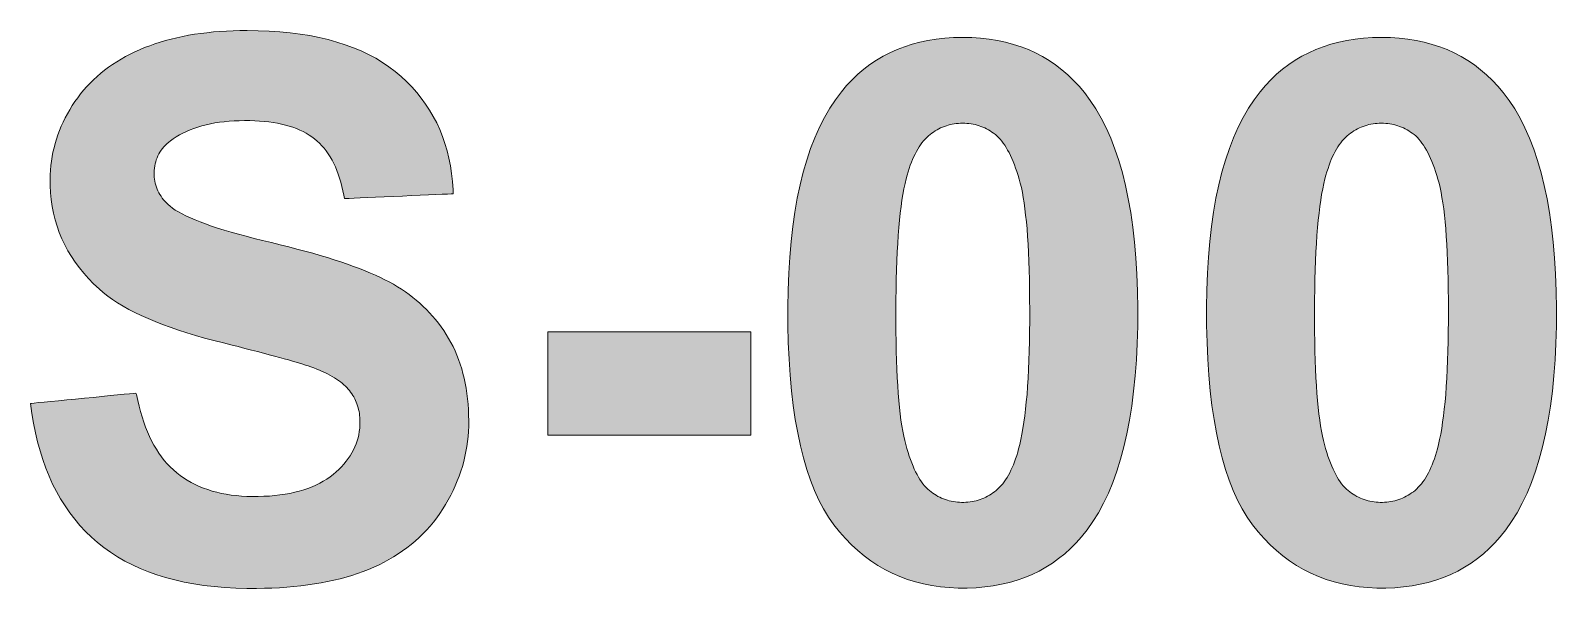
# Model space of a CAD drawing. Header units: millimetres. Extents: x 0 to 900, y 0 to 297.
# Drawn here: x 708.2563 to 708.6407, y 150.4737 to 150.6142 of the extents above; entities that cross this region are included whole.
import ezdxf

# ---------------------------------------------------------------- set-up
doc = ezdxf.new("R2010")
doc.units = ezdxf.units.MM
doc.layers.add('PRINT', color=7, linetype='Continuous')

# ---------------------------------------------------------------- blocks, each defined once
blk = doc.blocks.new('DVS-005R00')
at = {"layer": 'PRINT', "lineweight": 0}
h = blk.add_hatch(color=256, dxfattribs=at)
h.dxf.hatch_style = 2
edge = h.paths.add_edge_path()
edge.add_spline(control_points=[(16.0424, 99.7188), (16.0424, 99.7188), (16.2557, 99.7396), (16.2557, 99.7396), (16.2688, 99.668), (16.2946, 99.6154), (16.3339, 99.5818), (16.3732, 99.5482), (16.4262, 99.5314), (16.4927, 99.5314), (16.5633, 99.5314), (16.6167, 99.5463), (16.6526, 99.5761), (16.6884, 99.6061), (16.7063, 99.6411), (16.7063, 99.681), (16.7063, 99.7067), (16.6987, 99.7286), (16.6836, 99.7465), (16.6684, 99.7646), (16.6422, 99.7803), (16.6047, 99.7935), (16.5788, 99.8025), (16.5206, 99.8183), (16.429, 99.8411), (16.3115, 99.8702), (16.2292, 99.906), (16.1816, 99.9484), (16.1151, 100.0082), (16.0817, 100.081), (16.0817, 100.167), (16.0817, 100.2223), (16.0975, 100.2739), (16.1289, 100.322), (16.1602, 100.3702), (16.2054, 100.4069), (16.2643, 100.4321), (16.3232, 100.4572), (16.3945, 100.4698), (16.4779, 100.4698), (16.6143, 100.4698), (16.717, 100.44), (16.7859, 100.3802), (16.8548, 100.3205), (16.891, 100.2407), (16.8944, 100.141), (16.8944, 100.141), (16.6749, 100.1313), (16.6749, 100.1313), (16.6656, 100.1871), (16.6457, 100.2273), (16.6147, 100.2517), (16.5837, 100.2762), (16.5375, 100.2884), (16.4758, 100.2884), (16.4121, 100.2884), (16.3621, 100.2753), (16.3263, 100.2491), (16.3029, 100.2323), (16.2915, 100.2099), (16.2915, 100.1818), (16.2915, 100.1561), (16.3022, 100.1341), (16.3239, 100.1158), (16.3515, 100.0926), (16.4186, 100.0685), (16.5254, 100.0433), (16.6322, 100.018), (16.7108, 99.992), (16.7621, 99.9651), (16.8131, 99.9382), (16.8531, 99.9014), (16.882, 99.8547), (16.9109, 99.808), (16.9254, 99.7505), (16.9254, 99.6817), (16.9254, 99.6196), (16.9082, 99.5613), (16.8734, 99.5069), (16.8389, 99.4526), (16.79, 99.4123), (16.727, 99.3858), (16.6636, 99.3594), (16.585, 99.3462), (16.4906, 99.3462), (16.3532, 99.3462), (16.2478, 99.3779), (16.1744, 99.4414), (16.1006, 99.5048), (16.0569, 99.5973), (16.0424, 99.7188)], knot_values=[0, 0, 0, 0, 1, 1, 1, 2, 2, 2, 3, 3, 3, 4, 4, 4, 5, 5, 5, 6, 6, 6, 7, 7, 7, 8, 8, 8, 9, 9, 9, 10, 10, 10, 11, 11, 11, 12, 12, 12, 13, 13, 13, 14, 14, 14, 15, 15, 15, 16, 16, 16, 17, 17, 17, 18, 18, 18, 19, 19, 19, 20, 20, 20, 21, 21, 21, 22, 22, 22, 23, 23, 23, 24, 24, 24, 25, 25, 25, 26, 26, 26, 27, 27, 27, 28, 28, 28, 29, 29, 29, 30, 30, 30, 30], degree=3, periodic=0)
h = blk.add_hatch(color=256, dxfattribs=at)
h.dxf.hatch_style = 2
edge = h.paths.add_edge_path()
edge.add_spline(control_points=[(17.9207, 100.4559), (18.0261, 100.4559), (18.1081, 100.4183), (18.1674, 100.3432), (18.238, 100.2543), (18.2735, 100.1069), (18.2735, 99.901), (18.2735, 99.6955), (18.2376, 99.5479), (18.1667, 99.4582), (18.1081, 99.3841), (18.0261, 99.3469), (17.9207, 99.3469), (17.8153, 99.3469), (17.7298, 99.3875), (17.6654, 99.4688), (17.6006, 99.55), (17.5683, 99.6948), (17.5683, 99.9033), (17.5683, 100.1077), (17.6037, 100.2548), (17.6751, 100.3447), (17.7336, 100.4188), (17.8156, 100.4559), (17.9207, 100.4559)], knot_values=[0, 0, 0, 0, 1, 1, 1, 2, 2, 2, 3, 3, 3, 4, 4, 4, 5, 5, 5, 6, 6, 6, 7, 7, 7, 8, 8, 8, 8], degree=3, periodic=0)
edge = h.paths.add_edge_path()
edge.add_spline(control_points=[(17.9207, 100.2833), (17.8955, 100.2833), (17.8732, 100.2752), (17.8535, 100.2591), (17.8335, 100.2431), (17.8184, 100.2143), (17.8073, 100.1728), (17.7932, 100.1191), (17.786, 100.0285), (17.786, 99.901), (17.786, 99.7735), (17.7925, 99.686), (17.8053, 99.6385), (17.818, 99.5908), (17.8342, 99.5591), (17.8539, 99.5432), (17.8732, 99.5274), (17.8955, 99.5195), (17.9207, 99.5195), (17.9458, 99.5195), (17.9686, 99.5276), (17.9882, 99.5436), (18.0079, 99.5596), (18.0234, 99.5884), (18.034, 99.6299), (18.0485, 99.6833), (18.0557, 99.7735), (18.0557, 99.901), (18.0557, 100.0285), (18.0492, 100.116), (18.0364, 100.1635), (18.0234, 100.2112), (18.0072, 100.2431), (17.9879, 100.2591), (17.9682, 100.2752), (17.9458, 100.2833), (17.9207, 100.2833)], knot_values=[0, 0, 0, 0, 1, 1, 1, 2, 2, 2, 3, 3, 3, 4, 4, 4, 5, 5, 5, 6, 6, 6, 7, 7, 7, 8, 8, 8, 9, 9, 9, 10, 10, 10, 11, 11, 11, 12, 12, 12, 12], degree=3, periodic=0)
h = blk.add_hatch(color=256, dxfattribs=at)
h.dxf.hatch_style = 2
edge = h.paths.add_edge_path()
edge.add_spline(control_points=[(18.7644, 100.4559), (18.8698, 100.4559), (18.9518, 100.4183), (19.0111, 100.3432), (19.0817, 100.2543), (19.1172, 100.1069), (19.1172, 99.901), (19.1172, 99.6955), (19.0813, 99.5479), (19.0104, 99.4582), (18.9518, 99.3841), (18.8698, 99.3469), (18.7644, 99.3469), (18.659, 99.3469), (18.5735, 99.3875), (18.5091, 99.4688), (18.4443, 99.55), (18.412, 99.6948), (18.412, 99.9033), (18.412, 100.1077), (18.4474, 100.2548), (18.5188, 100.3447), (18.5773, 100.4188), (18.6593, 100.4559), (18.7644, 100.4559)], knot_values=[0, 0, 0, 0, 1, 1, 1, 2, 2, 2, 3, 3, 3, 4, 4, 4, 5, 5, 5, 6, 6, 6, 7, 7, 7, 8, 8, 8, 8], degree=3, periodic=0)
edge = h.paths.add_edge_path()
edge.add_spline(control_points=[(18.7644, 100.2833), (18.7392, 100.2833), (18.7169, 100.2752), (18.6972, 100.2591), (18.6772, 100.2431), (18.6621, 100.2143), (18.6511, 100.1728), (18.6369, 100.1191), (18.6297, 100.0285), (18.6297, 99.901), (18.6297, 99.7735), (18.6362, 99.686), (18.649, 99.6385), (18.6617, 99.5908), (18.6779, 99.5591), (18.6976, 99.5432), (18.7169, 99.5274), (18.7392, 99.5195), (18.7644, 99.5195), (18.7895, 99.5195), (18.8123, 99.5276), (18.8319, 99.5436), (18.8516, 99.5596), (18.8671, 99.5884), (18.8777, 99.6299), (18.8922, 99.6833), (18.8994, 99.7735), (18.8994, 99.901), (18.8994, 100.0285), (18.8929, 100.116), (18.8802, 100.1635), (18.8671, 100.2112), (18.8509, 100.2431), (18.8316, 100.2591), (18.8119, 100.2752), (18.7895, 100.2833), (18.7644, 100.2833)], knot_values=[0, 0, 0, 0, 1, 1, 1, 2, 2, 2, 3, 3, 3, 4, 4, 4, 5, 5, 5, 6, 6, 6, 7, 7, 7, 8, 8, 8, 9, 9, 9, 10, 10, 10, 11, 11, 11, 12, 12, 12, 12], degree=3, periodic=0)
h = blk.add_hatch(color=256, dxfattribs=at)
h.dxf.hatch_style = 2
h.paths.add_polyline_path([(17.0846, 99.655), (17.0846, 99.8633), (17.4935, 99.8633), (17.4935, 99.655)])
for points in [[(16.0424, 99.7188), (16.0444, 99.719), (16.0499, 99.7195), (16.0586, 99.7204), (16.07, 99.7215), (16.0836, 99.7228), (16.099, 99.7243), (16.1157, 99.7259), (16.1332, 99.7276), (16.1512, 99.7294), (16.1691, 99.7311), (16.1864, 99.7328), (16.2029, 99.7345), (16.2179, 99.7359), (16.231, 99.7372), (16.2418, 99.7383), (16.2498, 99.739), (16.2545, 99.7395), (16.2562, 99.7368), (16.2586, 99.725), (16.2612, 99.7135), (16.2641, 99.7024), (16.2672, 99.6916), (16.2706, 99.6813), (16.2742, 99.6712), (16.2781, 99.6616), (16.2822, 99.6523), (16.2865, 99.6434), (16.2911, 99.6348), (16.296, 99.6266), (16.3011, 99.6187), (16.3064, 99.6112), (16.312, 99.6041), (16.3179, 99.5974), (16.324, 99.591), (16.3304, 99.5849), (16.337, 99.5792), (16.3439, 99.5739), (16.351, 99.5688), (16.3584, 99.5641), (16.3661, 99.5597), (16.374, 99.5556), (16.3822, 99.5518), (16.3907, 99.5483), (16.3994, 99.5452), (16.4083, 99.5424), (16.4176, 99.5399), (16.4271, 99.5377), (16.4368, 99.5359), (16.4468, 99.5343), (16.457, 99.5331), (16.4676, 99.5322), (16.4783, 99.5316), (16.4893, 99.5314), (16.501, 99.5314), (16.5125, 99.5318), (16.5237, 99.5324), (16.5346, 99.5333), (16.5451, 99.5345), (16.5553, 99.536), (16.5652, 99.5377), (16.5748, 99.5398), (16.584, 99.5421), (16.5929, 99.5447), (16.6015, 99.5476), (16.6097, 99.5508), (16.6176, 99.5543), (16.6252, 99.558), (16.6324, 99.562), (16.6393, 99.5663), (16.6459, 99.5709), (16.6521, 99.5758), (16.6581, 99.5809), (16.6636, 99.5861), (16.6688, 99.5914), (16.6737, 99.5968), (16.6783, 99.6023), (16.6825, 99.6078), (16.6863, 99.6135), (16.6898, 99.6193), (16.693, 99.6251), (16.6958, 99.6311), (16.6983, 99.6372), (16.7005, 99.6433), (16.7023, 99.6495), (16.7038, 99.6559), (16.7049, 99.6623), (16.7057, 99.6688), (16.7062, 99.6755), (16.7063, 99.6818), (16.7062, 99.6861), (16.706, 99.6903), (16.7056, 99.6944), (16.705, 99.6985), (16.7044, 99.7025), (16.7036, 99.7064), (16.7026, 99.7102), (16.7015, 99.714), (16.7002, 99.7177), (16.6989, 99.7214), (16.6973, 99.7249), (16.6956, 99.7284), (16.6938, 99.7318), (16.6918, 99.7351), (16.6897, 99.7384), (16.6875, 99.7416), (16.6851, 99.7447), (16.6825, 99.7477), (16.6798, 99.7507), (16.6768, 99.7537), (16.6736, 99.7566), (16.6703, 99.7595), (16.6667, 99.7623), (16.6629, 99.7651), (16.6589, 99.7679), (16.6546, 99.7705), (16.6502, 99.7732), (16.6455, 99.7758), (16.6407, 99.7783), (16.6356, 99.7809), (16.6303, 99.7833), (16.6248, 99.7857), (16.6191, 99.7881), (16.6131, 99.7904), (16.607, 99.7927), (16.6018, 99.7945), (16.5967, 99.7962), (16.591, 99.798), (16.5847, 99.7999), (16.5778, 99.8019), (16.5703, 99.8041), (16.5621, 99.8064), (16.5533, 99.8089), (16.5439, 99.8115), (16.5339, 99.8142), (16.5233, 99.817), (16.512, 99.82), (16.5001, 99.8231), (16.4875, 99.8263), (16.4743, 99.8297), (16.4605, 99.8332), (16.4461, 99.8368), (16.431, 99.8406), (16.412, 99.8454), (16.3931, 99.8505), (16.3748, 99.8557), (16.3573, 99.861), (16.3403, 99.8665), (16.3241, 99.8721), (16.3085, 99.8778), (16.2936, 99.8837), (16.2793, 99.8897), (16.2657, 99.8958), (16.2528, 99.902), (16.2405, 99.9083), (16.2289, 99.9148), (16.218, 99.9214), (16.2077, 99.9282), (16.1981, 99.935), (16.1891, 99.942), (16.1805, 99.9494), (16.1696, 99.9596), (16.1594, 99.9701), (16.1498, 99.9809), (16.1409, 99.9919), (16.1325, 100.0031), (16.1248, 100.0146), (16.1178, 100.0263), (16.1113, 100.0383), (16.1055, 100.0505), (16.1003, 100.063), (16.0958, 100.0757), (16.0919, 100.0887), (16.0886, 100.102), (16.086, 100.1154), (16.084, 100.1292), (16.0826, 100.1431), (16.0818, 100.1574), (16.0817, 100.1701), (16.082, 100.1794), (16.0825, 100.1886), (16.0834, 100.1977), (16.0845, 100.2068), (16.086, 100.2158), (16.0877, 100.2247), (16.0898, 100.2336), (16.0921, 100.2424), (16.0948, 100.2511), (16.0977, 100.2598), (16.101, 100.2684), (16.1045, 100.2769), (16.1083, 100.2854), (16.1125, 100.2937), (16.1169, 100.3021), (16.1216, 100.3103), (16.1266, 100.3185), (16.1319, 100.3266), (16.1375, 100.3345), (16.1433, 100.3422), (16.1494, 100.3497), (16.1558, 100.3569), (16.1624, 100.3639), (16.1693, 100.3708), (16.1765, 100.3774), (16.1839, 100.3837), (16.1915, 100.3899), (16.1995, 100.3958), (16.2077, 100.4015), (16.2161, 100.407), (16.2248, 100.4123), (16.2338, 100.4174), (16.243, 100.4222), (16.2525, 100.4268), (16.2623, 100.4312), (16.2723, 100.4354), (16.2826, 100.4393), (16.2931, 100.443), (16.3038, 100.4465), (16.3147, 100.4497), (16.3259, 100.4527), (16.3374, 100.4554), (16.349, 100.4579), (16.3609, 100.4602), (16.373, 100.4622), (16.3854, 100.464), (16.398, 100.4655), (16.4108, 100.4669), (16.4239, 100.4679), (16.4371, 100.4688), (16.4506, 100.4693), (16.4644, 100.4697), (16.4787, 100.4698), (16.5013, 100.4695), (16.5234, 100.4686), (16.5448, 100.4672), (16.5656, 100.4652), (16.5857, 100.4626), (16.6052, 100.4595), (16.624, 100.4558), (16.6422, 100.4515), (16.6598, 100.4467), (16.6767, 100.4413), (16.693, 100.4353), (16.7086, 100.4287), (16.7236, 100.4216), (16.738, 100.4139), (16.7517, 100.4057), (16.7647, 100.3969), (16.7772, 100.3875), (16.789, 100.3775), (16.8001, 100.3671), (16.8107, 100.3564), (16.8206, 100.3452), (16.8299, 100.3337), (16.8385, 100.3218), (16.8466, 100.3095), (16.854, 100.2969), (16.8608, 100.2838), (16.867, 100.2704), (16.8725, 100.2566), (16.8775, 100.2424), (16.8818, 100.2278), (16.8855, 100.2129), (16.8886, 100.1976), (16.891, 100.1819), (16.8928, 100.1658), (16.894, 100.1493), (16.8939, 100.1409), (16.89, 100.1408), (16.8826, 100.1405), (16.8722, 100.14), (16.8593, 100.1394), (16.8443, 100.1388), (16.8278, 100.138), (16.8101, 100.1373), (16.7918, 100.1365), (16.7733, 100.1356), (16.7551, 100.1348), (16.7376, 100.1341), (16.7214, 100.1334), (16.7068, 100.1327), (16.6945, 100.1322), (16.6848, 100.1318), (16.6781, 100.1315), (16.6751, 100.1313), (16.6737, 100.1382), (16.6719, 100.1472), (16.6699, 100.156), (16.6677, 100.1644), (16.6652, 100.1726), (16.6626, 100.1805), (16.6598, 100.188), (16.6567, 100.1953), (16.6534, 100.2023), (16.65, 100.2089), (16.6463, 100.2153), (16.6424, 100.2214), (16.6384, 100.2272), (16.6341, 100.2326), (16.6296, 100.2378), (16.6249, 100.2427), (16.62, 100.2473), (16.6148, 100.2516), (16.6095, 100.2556), (16.6038, 100.2594), (16.5979, 100.263), (16.5916, 100.2663), (16.5851, 100.2694), (16.5783, 100.2722), (16.5712, 100.2749), (16.5638, 100.2773), (16.5561, 100.2794), (16.5481, 100.2813), (16.5398, 100.283), (16.5313, 100.2845), (16.5224, 100.2857), (16.5133, 100.2867), (16.5038, 100.2875), (16.4941, 100.288), (16.4841, 100.2883), (16.4737, 100.2884), (16.4631, 100.2882), (16.4528, 100.2878), (16.4427, 100.2871), (16.4329, 100.2862), (16.4234, 100.2851), (16.4141, 100.2836), (16.4051, 100.282), (16.3964, 100.2801), (16.3879, 100.2779), (16.3797, 100.2755), (16.3718, 100.2728), (16.3641, 100.2699), (16.3567, 100.2667), (16.3496, 100.2633), (16.3427, 100.2597), (16.3361, 100.2558), (16.3298, 100.2516), (16.3246, 100.2479), (16.3209, 100.245), (16.3174, 100.2419), (16.3141, 100.2387), (16.311, 100.2355), (16.3082, 100.2321), (16.3056, 100.2286), (16.3032, 100.225), (16.301, 100.2214), (16.2991, 100.2176), (16.2974, 100.2137), (16.2959, 100.2097), (16.2946, 100.2055), (16.2935, 100.2013), (16.2927, 100.197), (16.2921, 100.1926), (16.2917, 100.188), (16.2915, 100.1834), (16.2916, 100.1789), (16.2918, 100.1747), (16.2922, 100.1705), (16.2929, 100.1664), (16.2937, 100.1623), (16.2948, 100.1583), (16.296, 100.1544), (16.2975, 100.1506), (16.2992, 100.1468), (16.301, 100.1431), (16.3031, 100.1395), (16.3054, 100.136), (16.3079, 100.1325), (16.3106, 100.1291), (16.3135, 100.1257), (16.3167, 100.1225), (16.32, 100.1193), (16.3235, 100.1161), (16.3284, 100.1123), (16.3341, 100.1083), (16.3406, 100.1044), (16.3478, 100.1004), (16.3557, 100.0964), (16.3645, 100.0924), (16.3739, 100.0883), (16.3842, 100.0843), (16.3951, 100.0802), (16.4069, 100.0761), (16.4194, 100.072), (16.4326, 100.0679), (16.4466, 100.0637), (16.4613, 100.0596), (16.4768, 100.0554), (16.4931, 100.0512), (16.5101, 100.047), (16.5278, 100.0427), (16.5455, 100.0384), (16.5627, 100.0341), (16.5793, 100.0298), (16.5954, 100.0255), (16.611, 100.0212), (16.626, 100.0168), (16.6405, 100.0125), (16.6544, 100.0081), (16.6679, 100.0037), (16.6808, 99.9993), (16.6932, 99.9948), (16.705, 99.9904), (16.7164, 99.9859), (16.7272, 99.9815), (16.7375, 99.977), (16.7473, 99.9725), (16.7565, 99.968), (16.7653, 99.9634), (16.7737, 99.9587), (16.7819, 99.9538), (16.7899, 99.9487), (16.7977, 99.9435), (16.8053, 99.938), (16.8127, 99.9324), (16.8198, 99.9265), (16.8268, 99.9205), (16.8336, 99.9143), (16.8401, 99.9079), (16.8464, 99.9013), (16.8526, 99.8945), (16.8585, 99.8876), (16.8642, 99.8804), (16.8697, 99.8731), (16.875, 99.8655), (16.88, 99.8578), (16.8849, 99.8499), (16.8895, 99.8418), (16.8938, 99.8335), (16.8978, 99.825), (16.9016, 99.8162), (16.905, 99.8073), (16.9083, 99.7981), (16.9112, 99.7888), (16.9138, 99.7792), (16.9162, 99.7695), (16.9183, 99.7595), (16.9202, 99.7493), (16.9217, 99.7389), (16.923, 99.7283), (16.924, 99.7174), (16.9248, 99.7064), (16.9252, 99.6951), (16.9254, 99.6837), (16.9253, 99.673), (16.9249, 99.6626), (16.9241, 99.6523), (16.923, 99.642), (16.9216, 99.6319), (16.9198, 99.6218), (16.9177, 99.6117), (16.9153, 99.6018), (16.9126, 99.5919), (16.9095, 99.5821), (16.9061, 99.5724), (16.9024, 99.5627), (16.8983, 99.5531), (16.8939, 99.5436), (16.8892, 99.5342), (16.8841, 99.5248), (16.8787, 99.5155), (16.873, 99.5063), (16.867, 99.4973), (16.8608, 99.4885), (16.8543, 99.48), (16.8475, 99.4718), (16.8404, 99.4639), (16.833, 99.4562), (16.8254, 99.4488), (16.8175, 99.4416), (16.8094, 99.4347), (16.801, 99.4281), (16.7922, 99.4217), (16.7833, 99.4156), (16.774, 99.4098), (16.7645, 99.4042), (16.7547, 99.3989), (16.7447, 99.3938), (16.7344, 99.389), (16.7237, 99.3845), (16.7128, 99.3802), (16.7016, 99.3762), (16.6901, 99.3725), (16.6783, 99.369), (16.6662, 99.3657), (16.6538, 99.3627), (16.6411, 99.36), (16.6281, 99.3575), (16.6149, 99.3552), (16.6013, 99.3532), (16.5874, 99.3514), (16.5733, 99.3499), (16.5588, 99.3487), (16.5441, 99.3477), (16.529, 99.347), (16.5137, 99.3465), (16.498, 99.3462), (16.4783, 99.3463), (16.4558, 99.3469), (16.4338, 99.3481), (16.4124, 99.3499), (16.3917, 99.3524), (16.3715, 99.3554), (16.352, 99.3591), (16.3331, 99.3633), (16.3147, 99.3681), (16.297, 99.3736), (16.2799, 99.3796), (16.2634, 99.3863), (16.2476, 99.3936), (16.2323, 99.4014), (16.2176, 99.4099), (16.2036, 99.419), (16.1901, 99.4287), (16.1773, 99.439), (16.165, 99.4498), (16.1533, 99.4612), (16.1421, 99.4732), (16.1315, 99.4857), (16.1215, 99.4987), (16.112, 99.5124), (16.1031, 99.5265), (16.0948, 99.5412), (16.087, 99.5565), (16.0798, 99.5723), (16.0732, 99.5887), (16.0671, 99.6056), (16.0616, 99.6231), (16.0567, 99.6412), (16.0523, 99.6597), (16.0484, 99.6789), (16.0451, 99.6985)], [(17.9207, 100.4559), (17.9389, 100.4555), (17.9567, 100.4543), (17.9739, 100.4524), (17.9907, 100.4497), (18.0071, 100.4462), (18.0229, 100.442), (18.0383, 100.437), (18.0532, 100.4313), (18.0676, 100.4247), (18.0815, 100.4174), (18.095, 100.4094), (18.108, 100.4005), (18.1206, 100.3909), (18.1326, 100.3806), (18.1443, 100.3694), (18.1554, 100.3575), (18.1661, 100.3448), (18.1779, 100.3291), (18.1893, 100.3119), (18.2, 100.2935), (18.2099, 100.2739), (18.2191, 100.2531), (18.2276, 100.231), (18.2354, 100.2078), (18.2425, 100.1834), (18.2488, 100.1578), (18.2544, 100.131), (18.2593, 100.1031), (18.2635, 100.0739), (18.2669, 100.0435), (18.2696, 100.0119), (18.2716, 99.9791), (18.2729, 99.9452), (18.2734, 99.91), (18.2733, 99.8744), (18.2723, 99.8398), (18.2707, 99.8065), (18.2683, 99.7743), (18.2652, 99.7434), (18.2614, 99.7136), (18.2568, 99.685), (18.2515, 99.6576), (18.2455, 99.6313), (18.2388, 99.6063), (18.2313, 99.5824), (18.2231, 99.5598), (18.2142, 99.5383), (18.2045, 99.518), (18.1942, 99.4988), (18.1831, 99.4809), (18.1713, 99.4641), (18.1602, 99.4502), (18.1494, 99.4381), (18.1381, 99.4267), (18.1263, 99.4161), (18.1141, 99.4062), (18.1014, 99.3971), (18.0882, 99.3888), (18.0745, 99.3812), (18.0604, 99.3743), (18.0457, 99.3683), (18.0306, 99.3629), (18.015, 99.3584), (17.9989, 99.3546), (17.9824, 99.3515), (17.9654, 99.3493), (17.9479, 99.3477), (17.9299, 99.347), (17.9115, 99.347), (17.8935, 99.3478), (17.8758, 99.3495), (17.8586, 99.352), (17.8417, 99.3553), (17.8253, 99.3595), (17.8093, 99.3644), (17.7938, 99.3703), (17.7786, 99.3769), (17.7639, 99.3844), (17.7496, 99.3927), (17.7357, 99.4019), (17.7222, 99.4119), (17.7091, 99.4227), (17.6965, 99.4343), (17.6843, 99.4468), (17.6725, 99.4601), (17.6612, 99.4743), (17.6504, 99.4896), (17.6403, 99.5063), (17.6309, 99.5242), (17.6221, 99.5435), (17.614, 99.5641), (17.6065, 99.5859), (17.5998, 99.6091), (17.5936, 99.6336), (17.5882, 99.6594), (17.5834, 99.6864), (17.5792, 99.7148), (17.5757, 99.7445), (17.5729, 99.7755), (17.5708, 99.8078), (17.5693, 99.8414), (17.5684, 99.8762), (17.5683, 99.9122), (17.5688, 99.9471), (17.5701, 99.9809), (17.5721, 100.0135), (17.5748, 100.0449), (17.5783, 100.0751), (17.5825, 100.1042), (17.5874, 100.1321), (17.593, 100.1588), (17.5994, 100.1844), (17.6065, 100.2088), (17.6143, 100.232), (17.6229, 100.254), (17.6321, 100.2749), (17.6422, 100.2946), (17.6529, 100.3132), (17.6644, 100.3305), (17.6763, 100.3464), (17.6869, 100.3589), (17.6979, 100.3706), (17.7095, 100.3816), (17.7215, 100.3918), (17.7339, 100.4013), (17.7469, 100.41), (17.7603, 100.418), (17.7742, 100.4252), (17.7886, 100.4316), (17.8034, 100.4373), (17.8188, 100.4422), (17.8346, 100.4464), (17.8508, 100.4498), (17.8676, 100.4524), (17.8848, 100.4543), (17.9025, 100.4555)], [(18.7644, 100.4559), (18.7826, 100.4555), (18.8004, 100.4543), (18.8176, 100.4524), (18.8344, 100.4497), (18.8508, 100.4462), (18.8666, 100.442), (18.882, 100.437), (18.8969, 100.4313), (18.9113, 100.4247), (18.9252, 100.4174), (18.9387, 100.4094), (18.9517, 100.4005), (18.9643, 100.3909), (18.9764, 100.3806), (18.988, 100.3694), (18.9991, 100.3575), (19.0098, 100.3448), (19.0216, 100.3291), (19.033, 100.3119), (19.0437, 100.2935), (19.0536, 100.2739), (19.0628, 100.2531), (19.0713, 100.231), (19.0791, 100.2078), (19.0862, 100.1834), (19.0925, 100.1578), (19.0981, 100.131), (19.103, 100.1031), (19.1072, 100.0739), (19.1106, 100.0435), (19.1133, 100.0119), (19.1153, 99.9791), (19.1166, 99.9452), (19.1172, 99.91), (19.117, 99.8744), (19.1161, 99.8398), (19.1144, 99.8065), (19.112, 99.7743), (19.1089, 99.7434), (19.1051, 99.7136), (19.1005, 99.685), (19.0952, 99.6576), (19.0892, 99.6313), (19.0825, 99.6063), (19.075, 99.5824), (19.0668, 99.5598), (19.0579, 99.5383), (19.0482, 99.518), (19.0379, 99.4988), (19.0268, 99.4809), (19.015, 99.4641), (19.0039, 99.4502), (18.9931, 99.4381), (18.9818, 99.4267), (18.97, 99.4161), (18.9578, 99.4062), (18.9451, 99.3971), (18.9319, 99.3888), (18.9182, 99.3812), (18.9041, 99.3743), (18.8894, 99.3683), (18.8743, 99.3629), (18.8587, 99.3584), (18.8426, 99.3546), (18.8261, 99.3515), (18.8091, 99.3493), (18.7916, 99.3477), (18.7736, 99.347), (18.7552, 99.347), (18.7372, 99.3478), (18.7195, 99.3495), (18.7023, 99.352), (18.6855, 99.3553), (18.669, 99.3595), (18.653, 99.3644), (18.6375, 99.3703), (18.6223, 99.3769), (18.6076, 99.3844), (18.5933, 99.3927), (18.5794, 99.4019), (18.5659, 99.4119), (18.5528, 99.4227), (18.5402, 99.4343), (18.528, 99.4468), (18.5163, 99.4601), (18.5049, 99.4743), (18.4941, 99.4896), (18.484, 99.5063), (18.4746, 99.5242), (18.4658, 99.5435), (18.4577, 99.5641), (18.4502, 99.5859), (18.4435, 99.6091), (18.4373, 99.6336), (18.4319, 99.6594), (18.4271, 99.6864), (18.4229, 99.7148), (18.4194, 99.7445), (18.4166, 99.7755), (18.4145, 99.8078), (18.413, 99.8414), (18.4122, 99.8762), (18.412, 99.9122), (18.4125, 99.9471), (18.4138, 99.9809), (18.4158, 100.0135), (18.4185, 100.0449), (18.422, 100.0751), (18.4262, 100.1042), (18.4311, 100.1321), (18.4367, 100.1588), (18.4431, 100.1844), (18.4502, 100.2088), (18.458, 100.232), (18.4666, 100.254), (18.4759, 100.2749), (18.4859, 100.2946), (18.4966, 100.3132), (18.5081, 100.3305), (18.52, 100.3464), (18.5306, 100.3589), (18.5416, 100.3706), (18.5532, 100.3816), (18.5652, 100.3918), (18.5776, 100.4013), (18.5906, 100.41), (18.604, 100.418), (18.6179, 100.4252), (18.6323, 100.4316), (18.6471, 100.4373), (18.6625, 100.4422), (18.6783, 100.4464), (18.6945, 100.4498), (18.7113, 100.4524), (18.7285, 100.4543), (18.7462, 100.4555)], [(17.9207, 100.2833), (17.9164, 100.2832), (17.9121, 100.2829), (17.9079, 100.2825), (17.9038, 100.282), (17.8997, 100.2813), (17.8957, 100.2804), (17.8917, 100.2793), (17.8878, 100.2781), (17.8839, 100.2768), (17.8801, 100.2753), (17.8763, 100.2736), (17.8726, 100.2718), (17.869, 100.2698), (17.8654, 100.2676), (17.8618, 100.2653), (17.8584, 100.2629), (17.8549, 100.2603), (17.8515, 100.2575), (17.8482, 100.2545), (17.8449, 100.2512), (17.8418, 100.2476), (17.8387, 100.2438), (17.8358, 100.2398), (17.8329, 100.2355), (17.8301, 100.231), (17.8274, 100.2262), (17.8248, 100.2211), (17.8223, 100.2158), (17.8198, 100.2103), (17.8175, 100.2045), (17.8152, 100.1984), (17.8131, 100.1921), (17.811, 100.1855), (17.809, 100.1787), (17.8069, 100.1713), (17.8046, 100.1615), (17.8024, 100.1511), (17.8003, 100.1399), (17.7984, 100.1279), (17.7966, 100.1153), (17.795, 100.1019), (17.7934, 100.0878), (17.7921, 100.0729), (17.7908, 100.0573), (17.7897, 100.041), (17.7888, 100.024), (17.788, 100.0062), (17.7873, 99.9877), (17.7867, 99.9685), (17.7864, 99.9486), (17.7861, 99.9279), (17.786, 99.9065), (17.786, 99.8848), (17.7862, 99.8638), (17.7865, 99.8436), (17.7869, 99.8242), (17.7874, 99.8056), (17.7881, 99.7878), (17.7889, 99.7708), (17.7898, 99.7546), (17.7909, 99.7392), (17.7921, 99.7245), (17.7934, 99.7107), (17.7948, 99.6976), (17.7964, 99.6853), (17.7981, 99.6738), (17.7999, 99.6631), (17.8018, 99.6532), (17.8038, 99.6441), (17.806, 99.6358), (17.8083, 99.6278), (17.8106, 99.6202), (17.813, 99.6129), (17.8154, 99.6059), (17.818, 99.5992), (17.8206, 99.5928), (17.8232, 99.5867), (17.8259, 99.581), (17.8287, 99.5756), (17.8316, 99.5705), (17.8345, 99.5657), (17.8375, 99.5612), (17.8406, 99.557), (17.8438, 99.5532), (17.847, 99.5496), (17.8502, 99.5464), (17.8536, 99.5435), (17.8569, 99.5408), (17.8603, 99.5383), (17.8638, 99.536), (17.8673, 99.5338), (17.8709, 99.5317), (17.8746, 99.5298), (17.8783, 99.5281), (17.8821, 99.5265), (17.8859, 99.5251), (17.8898, 99.5239), (17.8937, 99.5228), (17.8977, 99.5218), (17.9018, 99.5211), (17.9059, 99.5204), (17.91, 99.52), (17.9143, 99.5197), (17.9185, 99.5195), (17.9229, 99.5195), (17.9271, 99.5197), (17.9314, 99.52), (17.9356, 99.5205), (17.9397, 99.5211), (17.9438, 99.5219), (17.9478, 99.5228), (17.9518, 99.524), (17.9557, 99.5252), (17.9596, 99.5267), (17.9634, 99.5283), (17.9672, 99.53), (17.9709, 99.5319), (17.9745, 99.534), (17.9781, 99.5362), (17.9816, 99.5386), (17.9851, 99.5411), (17.9885, 99.5438), (17.9918, 99.5467), (17.9951, 99.5499), (17.9983, 99.5533), (18.0013, 99.557), (18.0043, 99.5609), (18.0073, 99.565), (18.0101, 99.5695), (18.0128, 99.5741), (18.0155, 99.5791), (18.018, 99.5842), (18.0205, 99.5897), (18.0229, 99.5953), (18.0252, 99.6013), (18.0274, 99.6075), (18.0295, 99.6139), (18.0315, 99.6206), (18.0334, 99.6275), (18.0357, 99.6362), (18.038, 99.6462), (18.0402, 99.657), (18.0422, 99.6685), (18.0441, 99.6808), (18.0459, 99.6937), (18.0475, 99.7074), (18.0489, 99.7219), (18.0503, 99.737), (18.0514, 99.7529), (18.0525, 99.7696), (18.0534, 99.7869), (18.0541, 99.805), (18.0547, 99.8239), (18.0552, 99.8434), (18.0555, 99.8637), (18.0557, 99.8848), (18.0557, 99.9065), (18.0556, 99.9278), (18.0554, 99.9484), (18.0551, 99.9682), (18.0546, 99.9872), (18.054, 100.0054), (18.0532, 100.0228), (18.0524, 100.0394), (18.0514, 100.0553), (18.0503, 100.0703), (18.049, 100.0845), (18.0476, 100.098), (18.0461, 100.1107), (18.0445, 100.1226), (18.0428, 100.1336), (18.0409, 100.1439), (18.0389, 100.1534), (18.0368, 100.1622), (18.0345, 100.1703), (18.0322, 100.1781), (18.0298, 100.1856), (18.0274, 100.1927), (18.0248, 100.1996), (18.0223, 100.2061), (18.0196, 100.2124), (18.0169, 100.2183), (18.0141, 100.2239), (18.0113, 100.2292), (18.0084, 100.2342), (18.0055, 100.2388), (18.0025, 100.2432), (17.9994, 100.2472), (17.9963, 100.251), (17.9931, 100.2544), (17.9898, 100.2575), (17.9865, 100.2603), (17.983, 100.2629), (17.9795, 100.2653), (17.976, 100.2676), (17.9724, 100.2698), (17.9688, 100.2718), (17.965, 100.2736), (17.9613, 100.2753), (17.9575, 100.2768), (17.9536, 100.2781), (17.9497, 100.2793), (17.9457, 100.2804), (17.9417, 100.2813), (17.9376, 100.282), (17.9334, 100.2825), (17.9292, 100.2829), (17.925, 100.2832)], [(18.7644, 100.2833), (18.7601, 100.2832), (18.7558, 100.2829), (18.7516, 100.2825), (18.7475, 100.282), (18.7434, 100.2813), (18.7394, 100.2804), (18.7354, 100.2793), (18.7315, 100.2781), (18.7276, 100.2768), (18.7238, 100.2753), (18.72, 100.2736), (18.7163, 100.2718), (18.7127, 100.2698), (18.7091, 100.2676), (18.7056, 100.2653), (18.7021, 100.2629), (18.6986, 100.2603), (18.6952, 100.2575), (18.6919, 100.2545), (18.6886, 100.2512), (18.6855, 100.2476), (18.6824, 100.2438), (18.6795, 100.2398), (18.6766, 100.2355), (18.6738, 100.231), (18.6711, 100.2262), (18.6685, 100.2211), (18.666, 100.2158), (18.6635, 100.2103), (18.6612, 100.2045), (18.6589, 100.1984), (18.6568, 100.1921), (18.6547, 100.1855), (18.6527, 100.1787), (18.6506, 100.1713), (18.6483, 100.1615), (18.6461, 100.1511), (18.644, 100.1399), (18.6421, 100.1279), (18.6403, 100.1153), (18.6387, 100.1019), (18.6371, 100.0878), (18.6358, 100.0729), (18.6345, 100.0573), (18.6334, 100.041), (18.6325, 100.024), (18.6317, 100.0062), (18.631, 99.9877), (18.6304, 99.9685), (18.6301, 99.9486), (18.6298, 99.9279), (18.6297, 99.9065), (18.6297, 99.8848), (18.6299, 99.8638), (18.6302, 99.8436), (18.6306, 99.8242), (18.6311, 99.8056), (18.6318, 99.7878), (18.6326, 99.7708), (18.6336, 99.7546), (18.6346, 99.7392), (18.6358, 99.7245), (18.6371, 99.7107), (18.6385, 99.6976), (18.6401, 99.6853), (18.6418, 99.6738), (18.6436, 99.6631), (18.6455, 99.6532), (18.6475, 99.6441), (18.6497, 99.6358), (18.652, 99.6278), (18.6543, 99.6202), (18.6567, 99.6129), (18.6591, 99.6059), (18.6617, 99.5992), (18.6643, 99.5928), (18.6669, 99.5867), (18.6696, 99.581), (18.6724, 99.5756), (18.6753, 99.5705), (18.6782, 99.5657), (18.6812, 99.5612), (18.6843, 99.557), (18.6875, 99.5532), (18.6907, 99.5496), (18.6939, 99.5464), (18.6973, 99.5435), (18.7006, 99.5408), (18.704, 99.5383), (18.7075, 99.536), (18.711, 99.5338), (18.7146, 99.5317), (18.7183, 99.5298), (18.722, 99.5281), (18.7258, 99.5265), (18.7296, 99.5251), (18.7335, 99.5239), (18.7374, 99.5228), (18.7414, 99.5218), (18.7455, 99.5211), (18.7496, 99.5204), (18.7537, 99.52), (18.758, 99.5197), (18.7622, 99.5195), (18.7666, 99.5195), (18.7708, 99.5197), (18.7751, 99.52), (18.7793, 99.5205), (18.7834, 99.5211), (18.7875, 99.5219), (18.7915, 99.5228), (18.7955, 99.524), (18.7994, 99.5252), (18.8033, 99.5267), (18.8071, 99.5283), (18.8109, 99.53), (18.8146, 99.5319), (18.8182, 99.534), (18.8218, 99.5362), (18.8253, 99.5386), (18.8288, 99.5411), (18.8322, 99.5438), (18.8355, 99.5467), (18.8388, 99.5499), (18.842, 99.5533), (18.845, 99.557), (18.848, 99.5609), (18.851, 99.565), (18.8538, 99.5695), (18.8565, 99.5741), (18.8592, 99.5791), (18.8617, 99.5842), (18.8642, 99.5897), (18.8666, 99.5953), (18.8689, 99.6013), (18.8711, 99.6075), (18.8732, 99.6139), (18.8752, 99.6206), (18.8771, 99.6275), (18.8794, 99.6362), (18.8817, 99.6462), (18.8839, 99.657), (18.8859, 99.6685), (18.8878, 99.6808), (18.8896, 99.6937), (18.8912, 99.7074), (18.8926, 99.7219), (18.894, 99.737), (18.8951, 99.7529), (18.8962, 99.7696), (18.8971, 99.7869), (18.8978, 99.805), (18.8984, 99.8239), (18.8989, 99.8434), (18.8992, 99.8637), (18.8994, 99.8848), (18.8994, 99.9065), (18.8993, 99.9278), (18.8991, 99.9484), (18.8988, 99.9682), (18.8983, 99.9872), (18.8977, 100.0054), (18.8969, 100.0228), (18.8961, 100.0394), (18.8951, 100.0553), (18.894, 100.0703), (18.8927, 100.0845), (18.8913, 100.098), (18.8899, 100.1107), (18.8882, 100.1226), (18.8865, 100.1336), (18.8846, 100.1439), (18.8826, 100.1534), (18.8805, 100.1622), (18.8783, 100.1703), (18.8759, 100.1781), (18.8735, 100.1856), (18.8711, 100.1927), (18.8685, 100.1996), (18.866, 100.2061), (18.8633, 100.2124), (18.8606, 100.2183), (18.8578, 100.2239), (18.855, 100.2292), (18.8521, 100.2342), (18.8492, 100.2388), (18.8462, 100.2432), (18.8431, 100.2472), (18.84, 100.251), (18.8368, 100.2544), (18.8335, 100.2575), (18.8302, 100.2603), (18.8267, 100.2629), (18.8232, 100.2653), (18.8197, 100.2676), (18.8161, 100.2698), (18.8125, 100.2718), (18.8088, 100.2736), (18.805, 100.2753), (18.8012, 100.2768), (18.7973, 100.2781), (18.7934, 100.2793), (18.7894, 100.2804), (18.7854, 100.2813), (18.7813, 100.282), (18.7771, 100.2825), (18.773, 100.2829), (18.7687, 100.2832)]]:
    blk.add_lwpolyline(points, close=True, dxfattribs=at)
blk.add_lwpolyline([(17.0846, 99.655), (17.0846, 99.8633), (17.4935, 99.8633), (17.4935, 99.655), (17.0846, 99.655)], dxfattribs=at)

msp = doc.modelspace()

# ---------------------------------------------------------------- block references
at = {"xscale": 0.125, "yscale": 0.125, "zscale": 0.125}
msp.add_blockref('DVS-005R00', (706.2510115, 138.05542821), dxfattribs=at)

doc.saveas('drawing.dxf')
